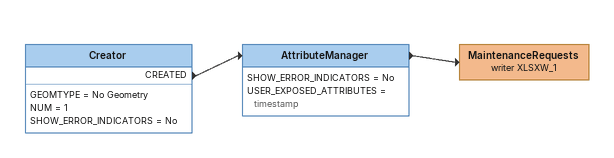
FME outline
Creator
    GEOMTYPE = No Geometry
    NUM = 1
    SHOW_ERROR_INDICATORS = No
    CREATED -> AttributeManager
AttributeManager
    SHOW_ERROR_INDICATORS = No
    USER_EXPOSED_ATTRIBUTES = timestamp
    -> MaintenanceRequests (writer XLSXW_1)
MaintenanceRequests (writer XLSXW_1)
